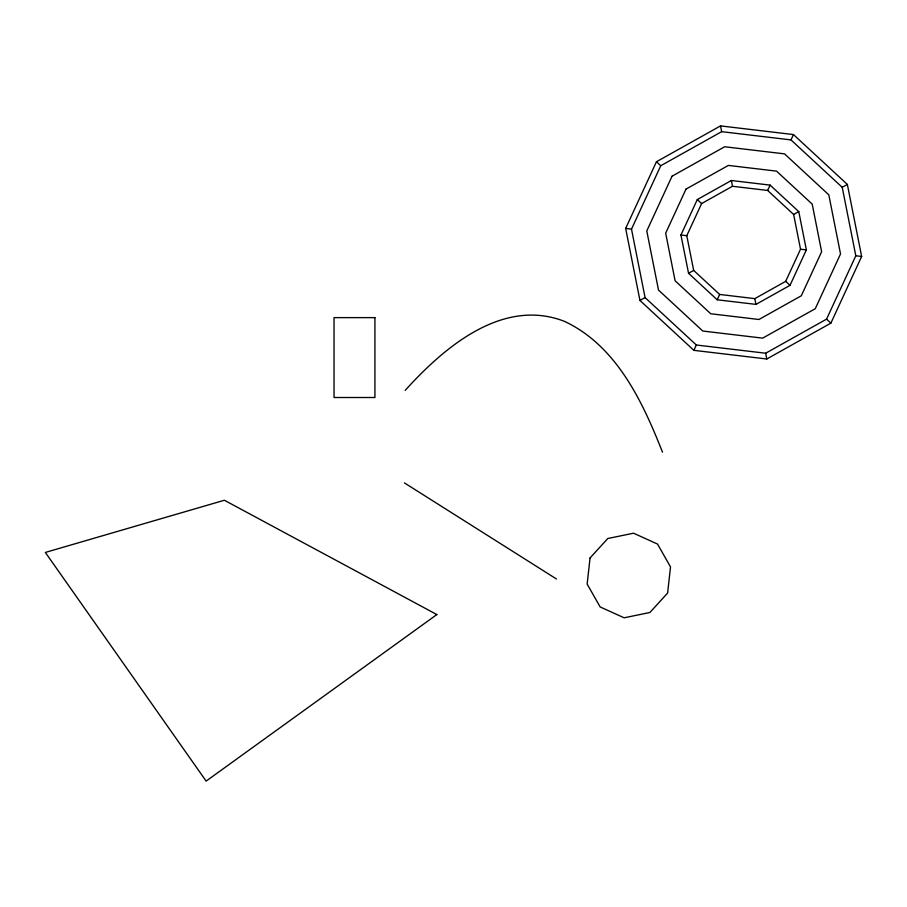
<?xml version="1.0" encoding="UTF-8"?>
<svg xmlns="http://www.w3.org/2000/svg" width="907" height="907" viewBox="0 0 907 907"><rect width="100%" height="100%" fill="white"/><g stroke="black" fill="none" stroke-linecap="round" stroke-linejoin="round"><path stroke-width="1.36" d="M625.66 228.428L656.441 161.752L720.521 125.903L793.455 134.565L847.353 184.438L861.65 256.466L830.88 323.141L766.789 359.002L693.855 350.34L639.957 300.466L625.66 228.428L631.499 229.12L645.081 297.598L696.327 345L765.644 353.231L826.56 319.151L855.811 255.774L842.229 187.307L790.983 139.905L721.666 131.662L660.75 165.743L631.499 229.12M680.942 235.004L697.302 199.563L731.359 180.504L770.122 185.119L798.772 211.614L806.368 249.901L790.008 285.342L755.95 304.389L717.188 299.786L688.549 273.279L680.942 235.004L686.78 235.695L693.674 270.411L719.659 294.446L754.805 298.63L785.689 281.34L800.53 249.21L793.636 214.483L767.651 190.447L732.505 186.275L701.621 203.553L686.78 235.695M693.855 350.34L696.327 345M717.188 299.786L719.659 294.446M767.651 190.447L770.122 185.119M790.983 139.905L793.455 134.565M405.191 390.384C443.942 347.472 502.512 297.315 564.392 321.327C616.397 345.635 642.519 401.506 662.484 452.162M639.957 300.466L645.081 297.598M688.549 273.279L693.674 270.411M793.636 214.483L798.772 211.614M842.229 187.307L847.353 184.438M800.53 249.21L806.368 249.901M855.811 255.774L861.65 256.466M404.431 482.909L556.479 578.995M656.441 161.752L660.75 165.743M697.302 199.563L701.621 203.553M785.689 281.34L790.008 285.342M826.56 319.151L830.88 323.141M720.521 125.903L721.666 131.662M731.359 180.504L732.505 186.275M754.805 298.63L755.95 304.389M765.644 353.231L766.789 359.002M590.06 557.952L587.146 584.085L600.162 606.953L624.118 617.803L649.888 612.497L667.609 593.065L670.522 566.92L657.518 544.053L633.551 533.203L607.792 538.509L590.06 557.952M672.042 176.196L646.782 230.945L658.516 290.081L702.778 331.032L762.651 338.141L815.268 308.709L840.528 253.96L828.794 194.824L784.544 153.873L724.67 146.753L672.042 176.196M686.009 189.11L665.67 233.19L675.114 280.796L710.748 313.754L758.944 319.491L801.3 295.784L821.64 251.715L812.196 204.109L776.562 171.14L728.366 165.414L686.009 189.11M436.845 614.572L206.127 781.097L45.35 552.442L224.38 500.256L436.845 614.572M374.931 317.62L334.037 317.62L334.037 397.504L374.931 397.504L374.931 317.62"/></g></svg>
